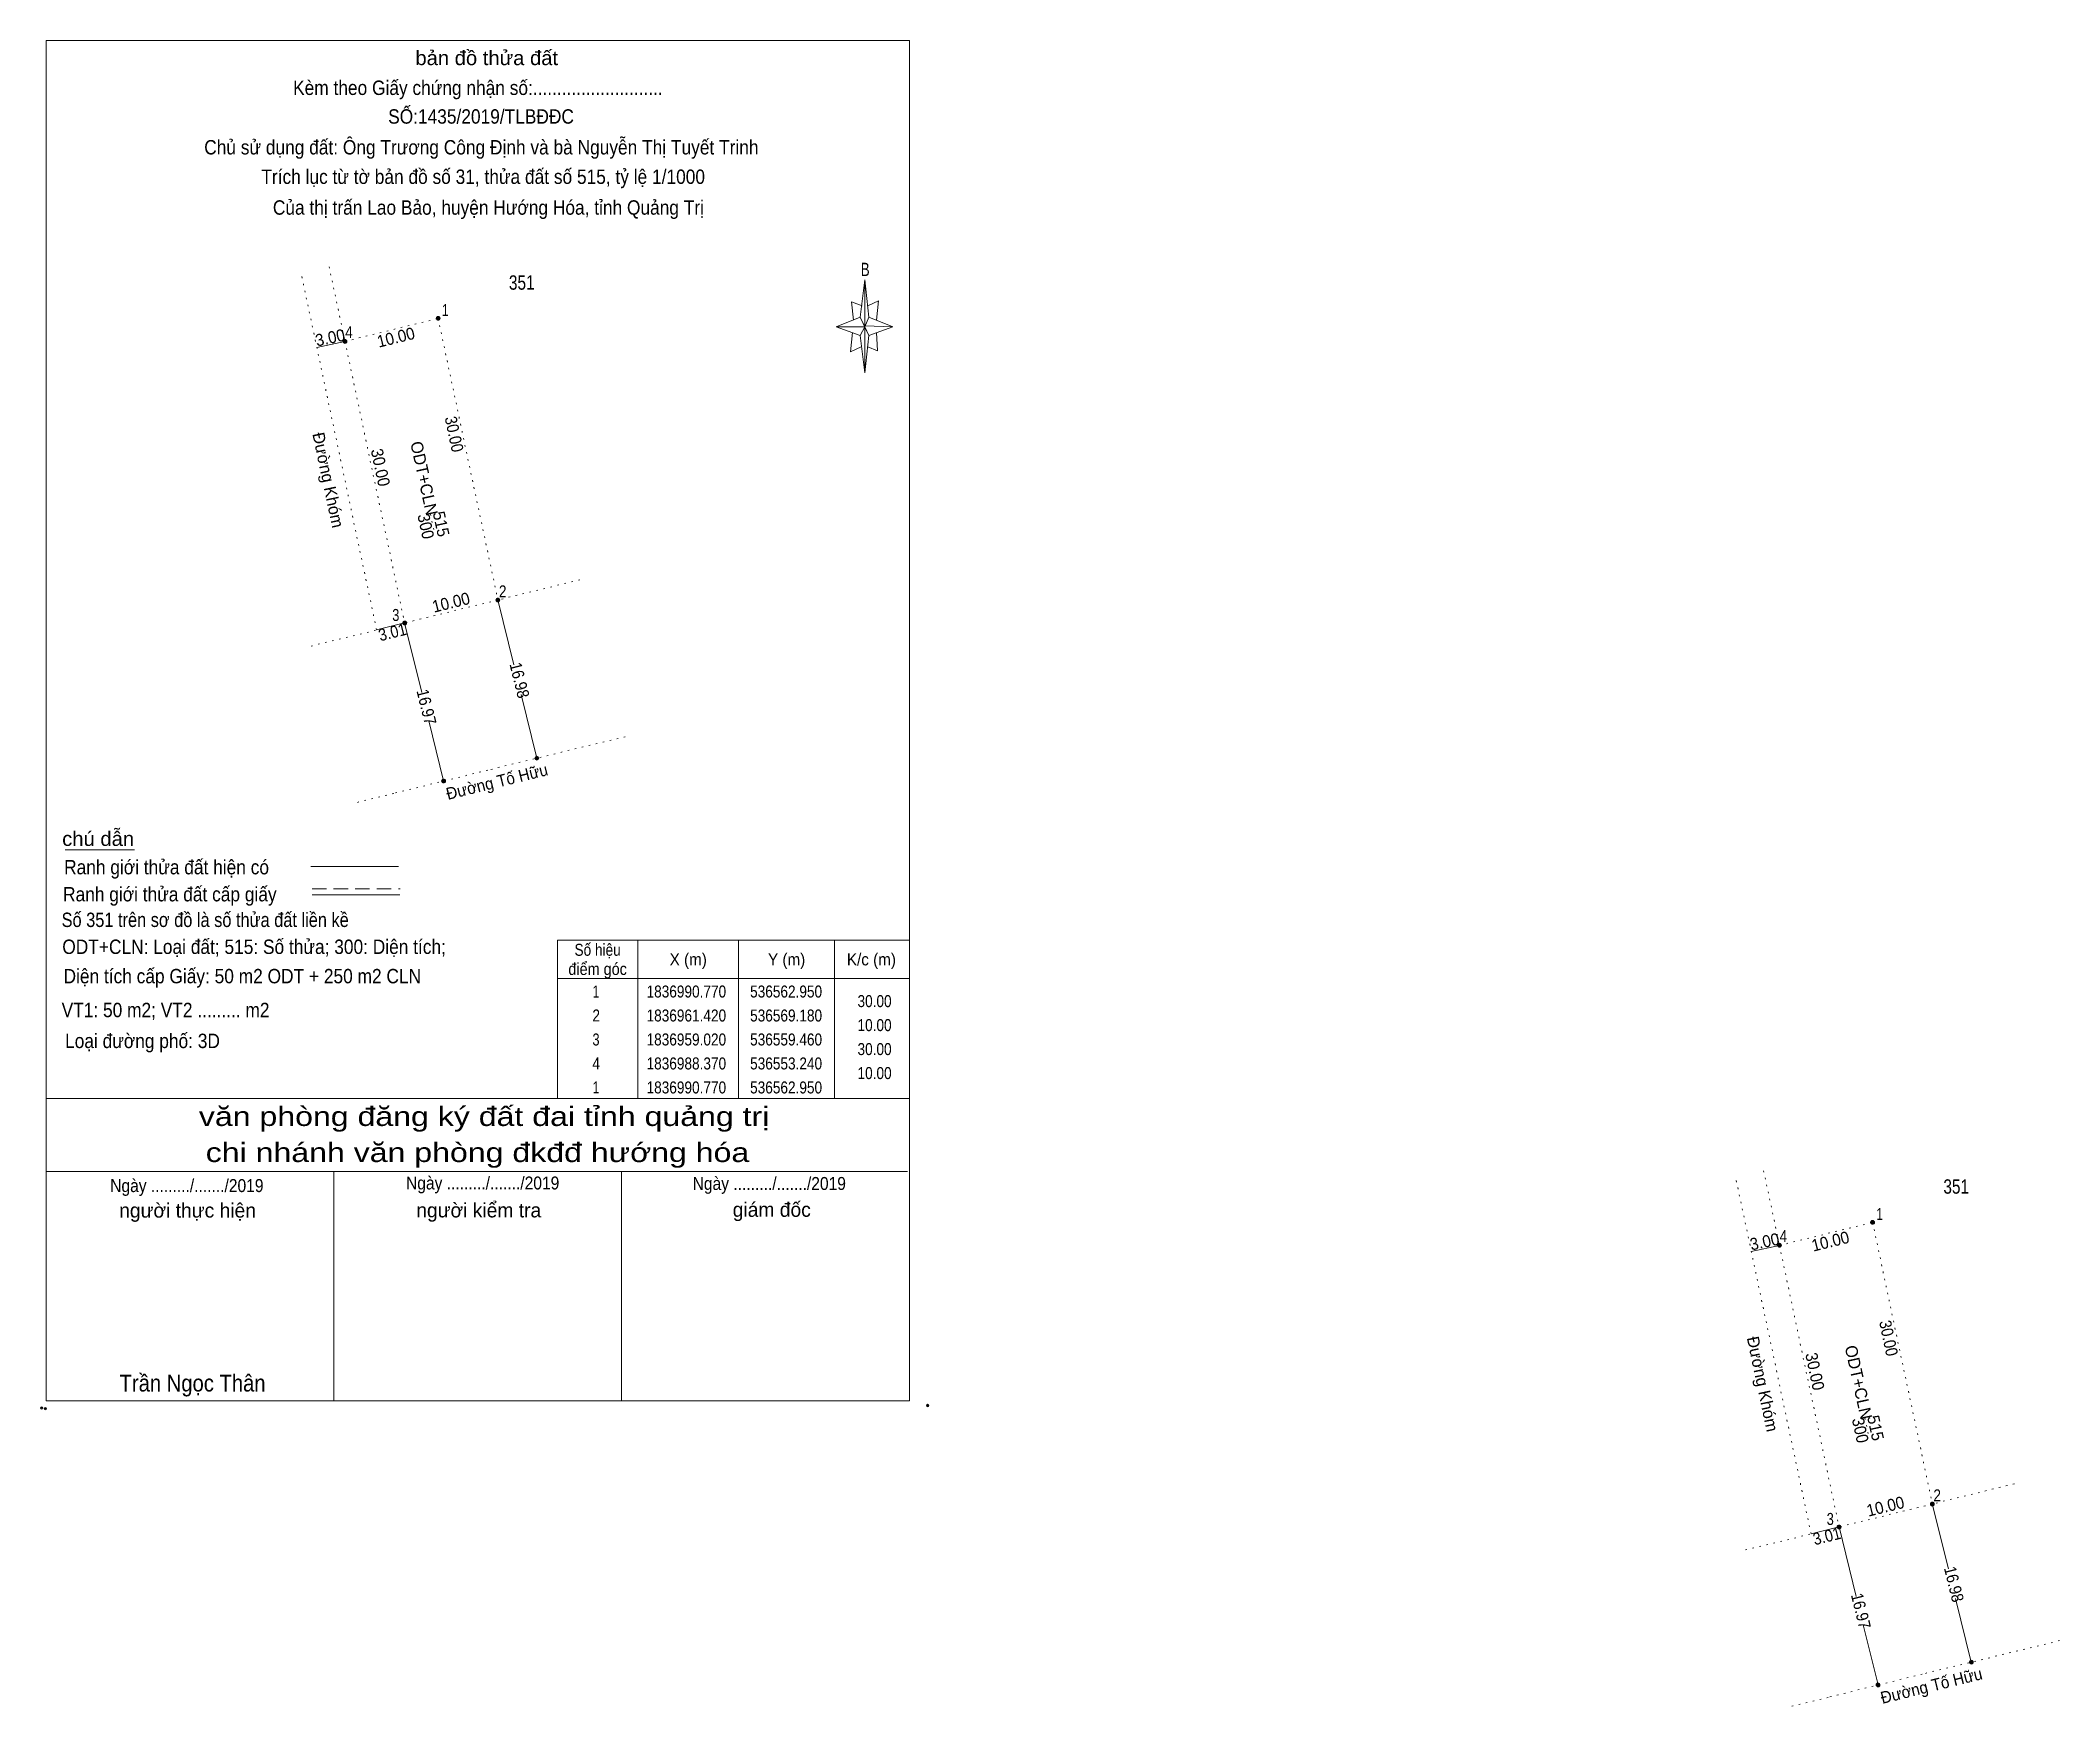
# Model space of a CAD drawing. Header units: metres. Extents: x 536372 to 536582, y 1836940 to 1837114.
import ezdxf
from ezdxf.enums import TextEntityAlignment as Align

# ---------------------------------------------------------------- set-up
doc = ezdxf.new("R2010")
doc.units = ezdxf.units.M
doc.header["$LTSCALE"] = 0.5
doc.header["$PDMODE"] = 32
doc.header["$PDSIZE"] = 0.25
doc.linetypes.add('DOTTED', pattern=[1.5, 0.3, -1.2])
doc.linetypes.add('MEDIUM_DASHED', pattern=[4.5, 3, -1.5])
for name, color, linetype, lineweight in [('10', 7, 'DOTTED', 13), ('13', 7, 'DOTTED', 13), ('17', 7, 'Continuous', 13), ('23', 7, 'DOTTED', 13), ('5', 7, 'Continuous', 13), ('6', 7, 'Continuous', 13), ('63', 7, 'Continuous', 13)]:
    doc.layers.add(name, color=color, linetype=linetype, lineweight=lineweight)

msp = doc.modelspace()

# ---------------------------------------------------------------- hatches: boundary and pattern name
at = {"layer": '63'}
for points in [[(536413.6, 1837085, 1), (536413.2, 1837085, 1)], [(536403.89, 1837082.6, 1), (536403.49, 1837082.6, 1)], [(536419.83, 1837055.65, 1), (536419.43, 1837055.65, 1)], [(536410.11, 1837053.25, 1), (536409.71, 1837053.25, 1)], [(536423.89, 1837039.16, 1), (536423.49, 1837039.16, 1)], [(536414.17, 1837036.78, 1), (536413.77, 1837036.78, 1)], [(536563.15, 1836990.77, 1), (536562.75, 1836990.77, 1)], [(536553.44, 1836988.37, 1), (536553.04, 1836988.37, 1)], [(536569.38, 1836961.42, 1), (536568.98, 1836961.42, 1)], [(536559.66, 1836959.02, 1), (536559.26, 1836959.02, 1)], [(536573.44, 1836944.93, 1), (536573.04, 1836944.93, 1)], [(536563.72, 1836942.55, 1), (536563.32, 1836942.55, 1)]]:
    msp.add_hatch(color=256, dxfattribs=at).paths.add_polyline_path(points)

# ---------------------------------------------------------------- linework, layer by layer
at = {"layer": '10'}
for p, q in [((536406.99, 1837052.52), (536399.08, 1837089.89)), ((536556.54, 1836958.29), (536548.63, 1836995.66))]:
    msp.add_line(p, q, dxfattribs=at)
for points in [[(536402.04, 1837090.39), (536403.69, 1837082.6), (536409.91, 1837053.25)], [(536403.69, 1837082.6), (536413.4, 1837085), (536419.63, 1837055.65)], [(536551.59, 1836996.16), (536553.24, 1836988.37), (536559.46, 1836959.02)], [(536553.24, 1836988.37), (536562.95, 1836990.77), (536569.18, 1836961.42)]]:
    msp.add_lwpolyline(points, dxfattribs=at)
at = {"layer": '13'}
for p, q in [((536412.6, 1837064.61), (536413.07, 1837062.47)), ((536562.15, 1836970.38), (536562.62, 1836968.24))]:
    msp.add_line(p, q, dxfattribs=at)
at = {"layer": '17'}
msp.add_line((536374.52, 1837029.6), (536381.76, 1837029.6), dxfattribs=at)
at = {"layer": '23'}
for p, q in [((536400.16, 1837050.85), (536406.99, 1837052.52)), ((536549.71, 1836956.62), (536556.54, 1836958.29))]:
    msp.add_line(p, q, dxfattribs=at)
for points in [[(536428.18, 1837057.75), (536419.63, 1837055.65), (536409.91, 1837053.25)], [(536432.9, 1837041.4), (536418.57, 1837037.91), (536408.77, 1837035.49), (536404.44, 1837034.42)], [(536577.73, 1836963.52), (536569.18, 1836961.42), (536559.46, 1836959.02)], [(536582.45, 1836947.17), (536568.12, 1836943.68), (536558.32, 1836941.26), (536553.99, 1836940.19)]]:
    msp.add_lwpolyline(points, dxfattribs=at)
at = {"layer": '5'}
for p, q in [((536457.4, 1837085.12), (536457.9, 1837089.02)), ((536458.3, 1837085.12), (536460.8, 1837084.12)), ((536457.4, 1837083.22), (536454.9, 1837084.12)), ((536458.3, 1837083.22), (536457.9, 1837079.32)), ((536459.1, 1837083.52), (536459.2, 1837081.62)), ((536459.2, 1837081.62), (536458.2, 1837082.02)), ((536372.53, 1837003.68), (536462.53, 1837003.68)), ((536372.53, 1836996.08), (536462.33, 1836996.08)), ((536372.53, 1836996.08), (536462.33, 1836996.08)), ((536372.53, 1836996.08), (536462.33, 1836996.08)), ((536402.53, 1836972.18), (536402.53, 1836996.08)), ((536432.53, 1836972.18), (536432.53, 1836996.08))]:
    msp.add_line(p, q, dxfattribs=at)
for points in [[(536372.53, 1837113.98), (536462.53, 1837113.98), (536462.53, 1836972.18), (536372.53, 1836972.18)], [(536457.9, 1837089.02), (536458.3, 1837085.12), (536457.9, 1837084.12)], [(536457.9, 1837084.12), (536454.9, 1837084.12), (536457.4, 1837085.12), (536458.3, 1837083.22), (536460.8, 1837084.12), (536457.9, 1837084.22)], [(536457.9, 1837084.12), (536457.9, 1837079.32), (536457.4, 1837083.22)]]:
    msp.add_lwpolyline(points, close=True, dxfattribs=at)
for points in [[(536457.6, 1837086.32), (536456.5, 1837086.72), (536456.7, 1837084.82)], [(536458.2, 1837086.32), (536459.3, 1837086.82), (536459.1, 1837084.82)], [(536457.9, 1837084.12), (536457.4, 1837085.12), (536454.9, 1837084.12)], [(536456.6, 1837083.52), (536456.4, 1837081.52), (536457.5, 1837082.02)], [(536457.9, 1837084.12), (536458.3, 1837083.22), (536460.8, 1837084.12)], [(536462.53, 1836972.18), (536372.53, 1836972.18), (536372.53, 1836996.08)]]:
    msp.add_lwpolyline(points, dxfattribs=at)
for p in [(536372.06, 1836971.41), (536372.46, 1836971.34)]:
    msp.add_point(p, dxfattribs=at)
at = {"layer": '6'}
for p, q in [((536400.12, 1837027.86), (536409.26, 1837027.86)), ((536400.26, 1837024.93), (536409.4, 1837024.93))]:
    msp.add_line(p, q, dxfattribs=at)
at = {"layer": '6', "linetype": 'MEDIUM_DASHED'}
msp.add_line((536400.26, 1837025.55), (536409.46, 1837025.55), dxfattribs=at)
at = {"layer": '6'}
msp.add_point((536464.43, 1836971.68), dxfattribs=at)
at = {"layer": '63'}
for p, q in [((536400.75, 1837081.98), (536403.69, 1837082.6)), ((536421.3, 1837048.89), (536419.63, 1837055.65)), ((536409.91, 1837053.25), (536406.99, 1837052.52)), ((536411.7, 1837046), (536409.91, 1837053.25)), ((536423.69, 1837039.16), (536422.06, 1837045.79)), ((536413.97, 1837036.78), (536412.43, 1837043.04)), ((536434.23, 1837020.18), (536434.23, 1837003.68)), ((536444.73, 1837020.18), (536444.73, 1837003.68)), ((536454.73, 1837020.18), (536454.73, 1837003.68)), ((536425.83, 1837016.18), (536462.53, 1837016.18)), ((536550.3, 1836987.75), (536553.24, 1836988.37)), ((536570.85, 1836954.66), (536569.18, 1836961.42)), ((536559.46, 1836959.02), (536556.54, 1836958.29)), ((536561.25, 1836951.77), (536559.46, 1836959.02)), ((536573.24, 1836944.93), (536571.61, 1836951.56)), ((536563.52, 1836942.55), (536561.98, 1836948.81))]:
    msp.add_line(p, q, dxfattribs=at)
msp.add_lwpolyline([(536425.83, 1837020.18), (536462.53, 1837020.18), (536462.53, 1837003.68), (536425.83, 1837003.68)], close=True, dxfattribs=at)
for centre in [(536413.4, 1837085), (536403.69, 1837082.6), (536419.63, 1837055.65), (536409.91, 1837053.25), (536423.69, 1837039.16), (536413.97, 1837036.78), (536562.95, 1836990.77), (536553.24, 1836988.37), (536569.18, 1836961.42), (536559.46, 1836959.02), (536573.24, 1836944.93), (536563.52, 1836942.55)]:
    msp.add_circle(centre, 0.2, dxfattribs=at)

# ---------------------------------------------------------------- texts
at = {"layer": '13', "width": 0.8}
for p in [(536422.12, 1837087.99), (536571.67, 1836993.76)]:
    msp.add_text('351', height=1.5, dxfattribs=at).set_placement(p, align=Align.CENTER)
at = {"layer": '13'}
for p in [(536412.1715, 1837064.3671), (536561.7215, 1836970.1371)]:
    msp.add_text('ODT+CLN', height=1.25, rotation=282.341, dxfattribs=at).set_placement(p, align=Align.RIGHT)
at = {"layer": '13', "width": 0.95}
for s, p in [('300', (536411.5158, 1837063.1936)), ('515', (536413.1104, 1837063.4386)), ('300', (536561.0658, 1836968.9636)), ('515', (536562.6604, 1836969.2086))]:
    msp.add_text(s, height=1.25, rotation=282.341, dxfattribs=at).set_placement(p, align=Align.CENTER)
at = {"layer": '5'}
for s, height, width, p in [('bản đồ thửa đất', 1.5, 1.05, (536418.47, 1837111.4)), ('Kèm theo Giấy chứng nhận số:...........................', 1.5, 0.9, (536417.55, 1837108.29)), ('SỐ:1435/2019/TLBĐĐC', 1.5, 0.9, (536417.875, 1837105.3)), ('Chủ sử dụng đất: Ông Trương Công Định và bà Nguyễn Thị Tuyết Trinh', 1.5, 0.9, (536417.91, 1837102.09)), ('Trích lục từ tờ bản đồ số 31, thửa đất số 515, tỷ lệ 1/1000 ', 1.5, 0.9, (536418.35, 1837099.02)), ('Của thị trấn Lao Bảo, huyện Hướng Hóa, tỉnh Quảng Trị', 1.5, 0.9, (536418.645, 1837095.81)), ('B', 1.378, 0.75, (536457.93, 1837089.42)), ('văn phòng đăng ký đất đai tỉnh quảng trị', 2, 1.25, (536418.195, 1837000.82)), ('chi nhánh văn phòng đkđđ hướng hóa', 2, 1.25, (536417.505, 1836997.06)), ('Ngày ........./......./2019', 1.35, 0.9, (536387.205, 1836993.93)), ('Ngày ........./......./2019', 1.35, 0.9, (536418.045, 1836994.2)), ('Ngày ........./......./2019', 1.35, 0.9, (536447.925, 1836994.15)), ('Trần Ngọc Thân', 1.75, 0.9, (536387.8, 1836973.14))]:
    msp.add_text(s, height=height, dxfattribs=dict(at, width=width)).set_placement(p, align=Align.CENTER)
for s, p in [('người thực hiện', (536387.28, 1836991.27)), ('người kiểm tra', (536417.635, 1836991.29)), ('giám đốc', (536448.185, 1836991.35))]:
    msp.add_text(s, height=1.5, dxfattribs=at).set_placement(p, align=Align.CENTER)
at = {"layer": '6'}
for s, width, p in [('chú dẫn', 1.05, (536374.21, 1837030.01)), ('Ranh giới thửa đất hiện có ', 0.9, (536374.41, 1837027.05)), ('Ranh giới thửa đất cấp giấy', 0.9, (536374.3, 1837024.23)), ('Số 351 trên sơ đồ là số thửa đất liền kề', 0.85, (536374.15, 1837021.56)), ('ODT+CLN: Loại đất; 515: Số thửa; 300: Diện tích;', 0.9, (536374.22, 1837018.75)), ('Diện tích cấp Giấy: 50 m2 ODT + 250 m2 CLN', 0.9, (536374.35, 1837015.69)), ('VT1: 50 m2; VT2 ......... m2', 0.9, (536374.15, 1837012.16)), ('Loại đường phố: 3D', 0.9, (536374.51, 1837008.94))]:
    msp.add_text(s, height=1.5, dxfattribs=dict(at, width=width)).set_placement(p)
at = {"layer": '63'}
for s, width, p in [(' 1', 0.75, (536414.49, 1837085.24)), (' 4', 0.85, (536404.5, 1837082.94)), (' 2', 0.85, (536420.53, 1837055.92)), (' 3', 0.8, (536409.36, 1837053.46)), ('30.00', 0.85, (536460.68, 1837013.21)), ('10.00', 0.85, (536460.68, 1837010.71)), ('30.00', 0.85, (536460.68, 1837008.21)), ('10.00', 0.85, (536460.68, 1837005.71)), (' 1', 0.75, (536564.04, 1836991.01)), (' 4', 0.85, (536554.05, 1836988.71)), (' 2', 0.85, (536570.08, 1836961.69)), (' 3', 0.8, (536558.91, 1836959.23))]:
    msp.add_text(s, height=1.25, dxfattribs=dict(at, width=width)).set_placement(p, align=Align.RIGHT)
for s, rotation, width, p in [('3.00', 11.908, 0.95, (536402.271, 1837082.3865)), ('10.00', 13.883, 0.95, (536409.15, 1837082.4221)), ('30.00', 281.984, 0.9, (536414.4644, 1837072.8048)), ('30.00', 281.965, 0.95, (536406.7838, 1837069.3346)), ('10.00', 13.87, 0.95, (536414.8902, 1837054.7916)), ('3.01', 14.036, 0.9, (536408.7884, 1837051.6921)), ('16.98', 283.832, 0.9, (536421.2842, 1837047.1344)), ('16.97', 283.848, 0.9, (536411.5848, 1837044.3446)), ('Đường Tố Hữu', 13.87, 0.95, (536419.6802, 1837036.1049)), ('10.00', 13.883, 0.95, (536558.7, 1836988.1921)), ('3.00', 11.908, 0.95, (536551.821, 1836988.1565)), ('30.00', 281.984, 0.9, (536564.0144, 1836978.5748)), ('30.00', 281.965, 0.95, (536556.3338, 1836975.1046)), ('10.00', 13.87, 0.95, (536564.4402, 1836960.5616)), ('3.01', 14.036, 0.9, (536558.3384, 1836957.4621)), ('16.98', 283.832, 0.9, (536570.8342, 1836952.9044)), ('16.97', 283.848, 0.9, (536561.1348, 1836950.1146)), ('Đường Tố Hữu', 13.87, 0.95, (536569.2302, 1836941.8749))]:
    msp.add_text(s, height=1.25, rotation=rotation, dxfattribs=dict(at, width=width)).set_placement(p, align=Align.CENTER)
for p in [(536401.3306, 1837068.0246), (536550.8806, 1836973.7946)]:
    msp.add_text('Đường Khóm', height=1.25, rotation=281.965, dxfattribs=at).set_placement(p, align=Align.CENTER)
for s, width, p in [('Số hiệu', 0.85, (536430.03, 1837018.56)), ('điểm góc', 0.9, (536430.03, 1837016.56)), ('X (m)', 0.95, (536439.48, 1837017.56)), ('Y (m)', 0.95, (536449.735, 1837017.56)), ('K/c (m)', 0.95, (536458.575, 1837017.56)), (' 1', 0.75, (536429.68, 1837014.21)), ('1836990.770', 0.85, (536439.28, 1837014.21)), ('536562.950', 0.85, (536449.68, 1837014.21)), (' 2', 0.85, (536429.685, 1837011.71)), ('1836961.420', 0.85, (536439.28, 1837011.71)), ('536569.180', 0.85, (536449.68, 1837011.71)), (' 3', 0.8, (536429.675, 1837009.21)), ('1836959.020', 0.85, (536439.28, 1837009.21)), ('536559.460', 0.85, (536449.68, 1837009.21)), (' 4', 0.85, (536429.68, 1837006.71)), ('1836988.370', 0.85, (536439.28, 1837006.71)), ('536553.240', 0.85, (536449.68, 1837006.71)), (' 1', 0.75, (536429.68, 1837004.21)), ('1836990.770', 0.85, (536439.28, 1837004.21)), ('536562.950', 0.85, (536449.68, 1837004.21))]:
    msp.add_text(s, height=1.25, dxfattribs=dict(at, width=width)).set_placement(p, align=Align.CENTER)

doc.saveas('drawing.dxf')
